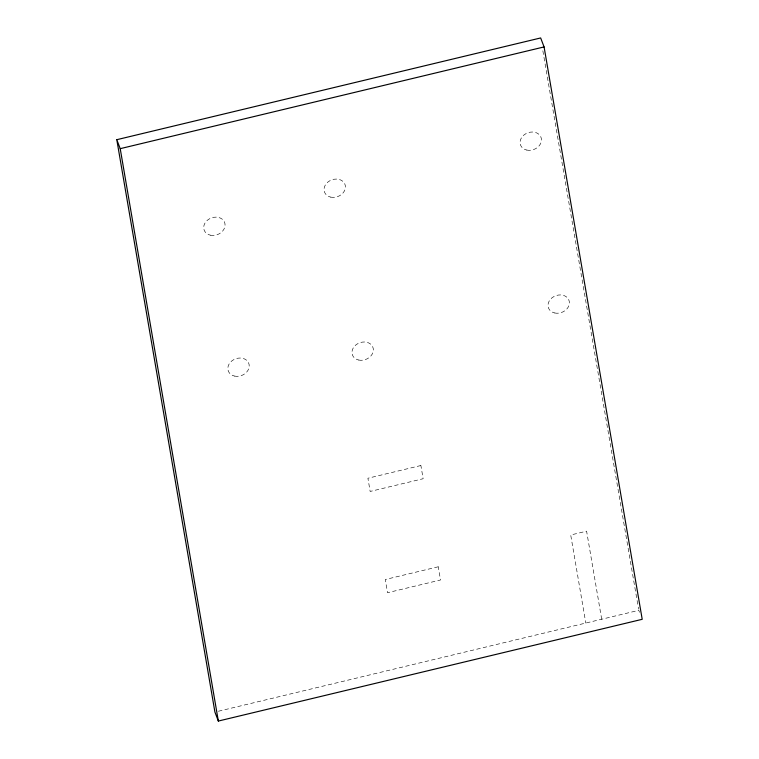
<?xml version="1.0" encoding="UTF-8"?>
<svg xmlns="http://www.w3.org/2000/svg" width="759" height="759" viewBox="0 0 759 759"><rect width="100%" height="100%" fill="white"/><g stroke="black" fill="none" stroke-linecap="round" stroke-linejoin="round"><path stroke-width="0.57" stroke-dasharray="3.79 2.85" d="M218.374 711.249L638.784 610.331L639.552 612.323M542.856 50.796L638.585 609.164M601.697 619.24L586.603 531.177L570.711 534.991L585.806 623.054M420.884 465.523L367.906 478.236L370.164 491.443L423.152 478.73L420.884 465.523M438.247 566.783L385.268 579.506L387.526 592.713L440.514 579.999L438.247 566.783M554.706 312.983A10.949 8.88 -20.9 0 0 569.297 301.541A10.949 8.88 -20.9 0 0 552.097 297.727A10.949 8.88 -20.9 0 0 554.706 312.983M526.774 150.073A10.949 8.88 -20.9 0 0 541.366 138.631A10.949 8.88 -20.9 0 0 524.165 134.817A10.949 8.88 -20.9 0 0 526.774 150.073M358.675 360.041A10.949 8.88 -20.9 0 0 373.257 348.599A10.949 8.88 -20.9 0 0 356.056 344.785A10.949 8.88 -20.9 0 0 358.675 360.041M330.744 197.131A10.949 8.88 -20.9 0 0 345.326 185.689A10.949 8.88 -20.9 0 0 328.125 181.875A10.949 8.88 -20.9 0 0 330.744 197.131M234.54 376.084A10.949 8.88 -20.9 0 0 249.132 364.643A10.949 8.88 -20.9 0 0 231.931 360.829A10.949 8.88 -20.9 0 0 234.54 376.084M210.385 235.186A10.949 8.88 -20.9 0 0 224.977 223.744A10.949 8.88 -20.9 0 0 207.776 219.939A10.949 8.88 -20.9 0 0 210.385 235.186"/><path stroke-width="1.14" d="M116.791 139.694L540.655 37.95L544.08 46.925L642.209 619.306L218.345 721.05L214.92 712.075L116.791 139.694L120.216 148.669L218.345 721.05M120.216 148.669L544.08 46.925"/></g></svg>
